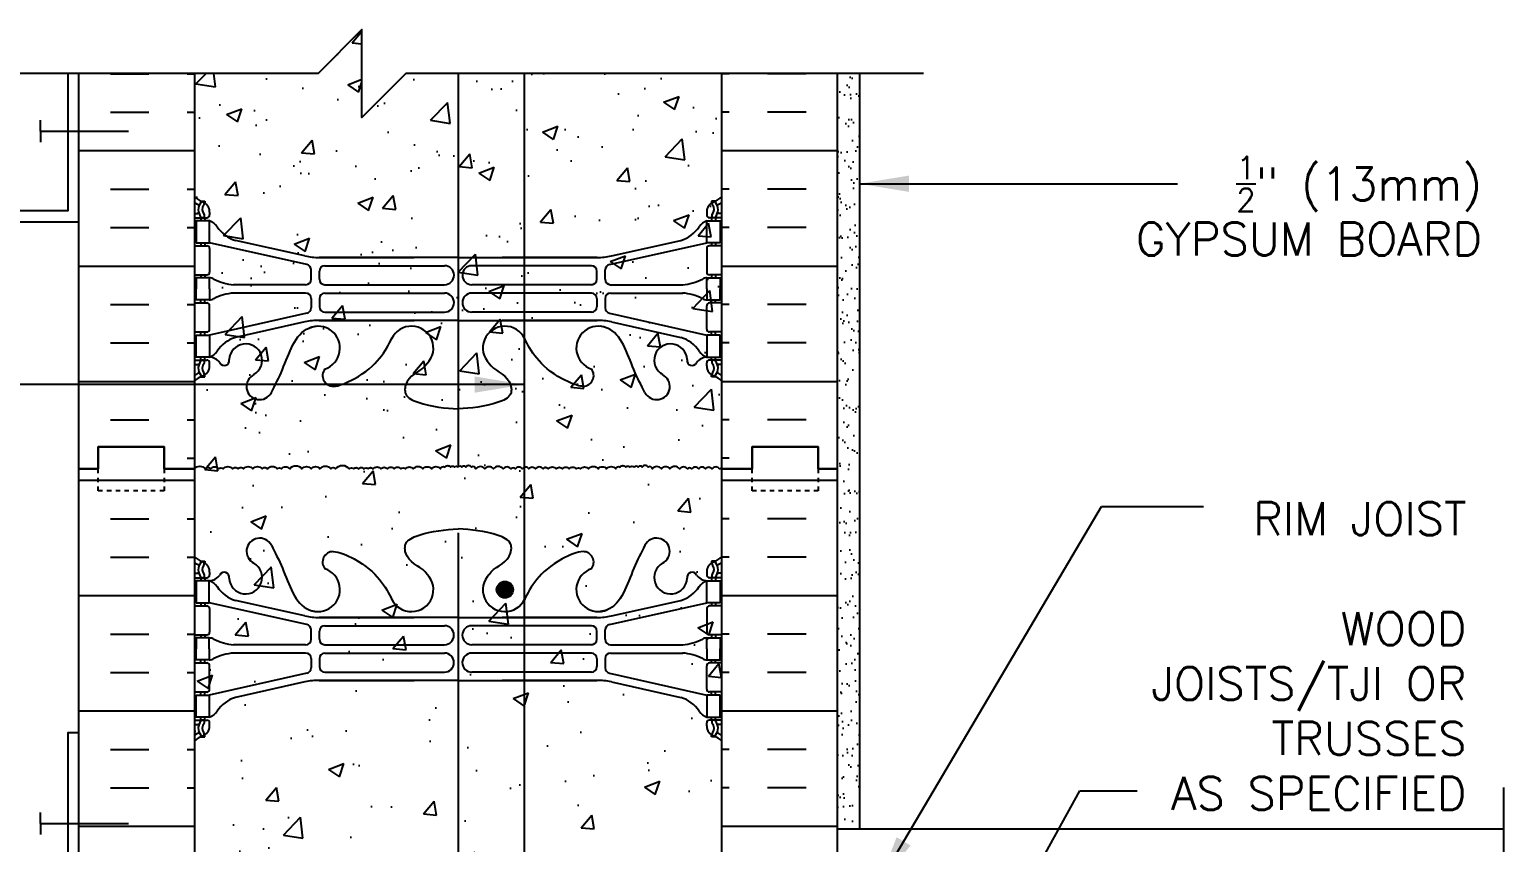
# Model space of a CAD drawing. Header units: inches. Extents: x 96.6 to 149.2, y -9.6 to 57.7.
# Drawn here: x 114.7 to 148.23, y 39.22 to 57.72 of the extents above; entities that cross this region are included whole.
import ezdxf

# ---------------------------------------------------------------- set-up
doc = ezdxf.new("R2010")
doc.units = ezdxf.units.IN
doc.header["$LTSCALE"] = 0.5
doc.header["$MEASUREMENT"] = 0
doc.linetypes.add('DASHED2', pattern=[0.375, 0.25, -0.125])
for name, color, linetype in [('HATCH', 12, 'Continuous'), ('line25', 2, 'Continuous'), ('LINE3', 3, 'Continuous'), ('LINE50', 5, 'Continuous'), ('LINE9', 9, 'Continuous'), ('TEXT', 4, 'Continuous'), ('Web_Edge', 9, 'Continuous')]:
    doc.layers.add(name, color=color, linetype=linetype)
doc.styles.add('DIM', font='romans.shx', dxfattribs={"width": 0.7})
doc.styles.add('ROMANS', font='romans.shx', dxfattribs={"height": 1.125})
doc.dimstyles.new('ext_12', dxfattribs={"dimscale": 12, "dimtxt": 0.09375, "dimasz": 0.09375, "dimexe": 0.09375, "dimexo": 0.0625, "dimgap": 0.0625, "dimtad": 1, "dimdec": 1, "dimzin": 3, "dimdsep": 46, "dimlunit": 4, "dimtxsty": 'DIM', "dimcen": 0.09, "dimdle": 0.09375, "dimclrt": 4, "dimadec": 0, "dimazin": 0, "dimtfac": 1, "dimtdec": 1, "dimtmove": 2, "dimatfit": 3, "dimfxl": 1, "dimfrac": 2, "dimtolj": 1, "dimtzin": 0, "dimarcsym": 0})

# ---------------------------------------------------------------- blocks, each defined once
blk = doc.blocks.new('12-inch Hinge Pin Web')
at = {"layer": 'Web_Edge'}
for p, q in [((349.969, 208.905), (350.059, 208.905)), ((350.059, 208.905), (350.059, 208.863)), ((361.677, 208.905), (361.587, 208.905)), ((361.587, 208.905), (361.587, 208.863)), ((349.823, 208.626), (349.901, 208.626)), ((350.169, 208.656), (350.169, 208.588)), ((361.477, 208.656), (361.477, 208.588)), ((361.823, 208.626), (361.746, 208.626)), ((349.823, 208.526), (350.107, 208.526)), ((349.969, 208.526), (349.969, 208.456)), ((350.059, 208.526), (350.059, 208.456)), ((361.823, 208.526), (361.54, 208.526)), ((361.587, 208.526), (361.587, 208.456)), ((361.677, 208.526), (361.677, 208.456)), ((349.823, 207.886), (350.107, 207.886)), ((349.969, 207.956), (349.969, 207.886)), ((350.059, 207.956), (350.059, 207.886)), ((352.382, 207.459), (350.164, 207.956)), ((352.339, 207.658), (350.758, 208.011)), ((359.265, 207.459), (361.482, 207.956)), ((359.308, 207.658), (360.889, 208.011)), ((361.823, 207.886), (361.54, 207.886)), ((361.587, 207.956), (361.587, 207.886)), ((361.677, 207.956), (361.677, 207.886)), ((350.169, 207.823), (350.169, 207.288)), ((352.666, 207.622), (354.823, 207.622)), ((355.823, 207.622), (352.666, 207.622)), ((355.823, 207.622), (358.981, 207.622)), ((358.981, 207.622), (356.823, 207.622)), ((361.477, 207.823), (361.477, 207.288)), ((349.823, 207.226), (350.107, 207.226)), ((349.969, 207.226), (349.969, 207.156)), ((350.059, 207.226), (350.059, 207.156)), ((352.48, 207.125), (352.48, 207.337)), ((352.667, 207.126), (352.667, 207.31)), ((352.792, 207.435), (355.511, 207.435)), ((358.855, 207.435), (356.135, 207.435)), ((358.98, 207.126), (358.98, 207.31)), ((359.167, 207.125), (359.167, 207.337)), ((361.823, 207.226), (361.54, 207.226)), ((361.587, 207.226), (361.587, 207.156)), ((361.677, 207.226), (361.677, 207.156)), ((352.355, 207), (350.717, 207)), ((352.792, 207.001), (355.511, 207.001)), ((358.855, 207.001), (356.135, 207.001)), ((359.292, 207), (360.93, 207)), ((349.823, 206.586), (350.107, 206.586)), ((349.969, 206.586), (349.969, 206.656)), ((350.059, 206.586), (350.059, 206.656)), ((350.169, 205.988), (350.169, 206.523)), ((352.355, 206.812), (350.717, 206.812)), ((352.48, 206.687), (352.48, 206.475)), ((352.667, 206.686), (352.667, 206.502)), ((352.792, 206.811), (355.511, 206.811)), ((358.855, 206.811), (356.135, 206.811)), ((358.98, 206.686), (358.98, 206.502)), ((359.167, 206.687), (359.167, 206.475)), ((359.292, 206.812), (360.93, 206.812)), ((361.477, 205.988), (361.477, 206.523)), ((361.823, 206.586), (361.54, 206.586)), ((361.587, 206.586), (361.587, 206.656)), ((361.677, 206.586), (361.677, 206.656)), ((352.382, 206.353), (350.164, 205.856)), ((352.666, 206.19), (354.823, 206.19)), ((355.823, 206.19), (352.666, 206.19)), ((352.792, 206.377), (355.511, 206.377)), ((355.823, 206.19), (358.981, 206.19)), ((358.855, 206.377), (356.135, 206.377)), ((358.981, 206.19), (356.823, 206.19)), ((359.265, 206.353), (361.482, 205.856)), ((349.823, 205.926), (350.107, 205.926)), ((349.969, 205.856), (349.969, 205.926)), ((350.059, 205.856), (350.059, 205.926)), ((352.339, 206.154), (350.758, 205.801)), ((359.308, 206.154), (360.889, 205.801)), ((361.823, 205.926), (361.54, 205.926)), ((361.587, 205.856), (361.587, 205.926)), ((361.677, 205.856), (361.677, 205.926)), ((349.823, 205.286), (350.107, 205.286)), ((349.823, 205.186), (349.901, 205.186)), ((349.969, 205.286), (349.969, 205.356)), ((350.059, 205.286), (350.059, 205.356)), ((350.169, 205.156), (350.169, 205.223)), ((361.477, 205.156), (361.477, 205.223)), ((361.823, 205.286), (361.54, 205.286)), ((361.587, 205.286), (361.587, 205.356)), ((361.677, 205.286), (361.677, 205.356)), ((361.823, 205.186), (361.746, 205.186)), ((349.969, 204.907), (350.059, 204.907)), ((350.059, 204.907), (350.059, 204.949)), ((361.587, 204.907), (361.587, 204.949)), ((361.677, 204.907), (361.587, 204.907)), ((349.823, 198.818), (349.901, 198.818)), ((349.969, 199.097), (350.059, 199.097)), ((350.059, 199.097), (350.059, 199.055)), ((350.169, 198.848), (350.169, 198.781)), ((361.477, 198.848), (361.477, 198.781)), ((361.677, 199.097), (361.587, 199.097)), ((361.587, 199.097), (361.587, 199.055)), ((361.823, 198.818), (361.746, 198.818)), ((349.823, 198.718), (350.107, 198.718)), ((349.969, 198.718), (349.969, 198.648)), ((350.059, 198.718), (350.059, 198.648)), ((361.823, 198.718), (361.54, 198.718)), ((361.587, 198.718), (361.587, 198.648)), ((361.677, 198.718), (361.677, 198.648)), ((349.969, 198.148), (349.969, 198.078)), ((350.059, 198.148), (350.059, 198.078)), ((352.382, 197.652), (350.164, 198.148)), ((352.339, 197.85), (350.758, 198.203)), ((359.265, 197.652), (361.482, 198.148)), ((359.308, 197.85), (360.889, 198.203)), ((361.587, 198.148), (361.587, 198.078)), ((361.677, 198.148), (361.677, 198.078)), ((349.823, 198.078), (350.107, 198.078)), ((350.169, 198.016), (350.169, 197.481)), ((352.666, 197.814), (354.823, 197.814)), ((355.823, 197.814), (352.666, 197.814)), ((355.823, 197.814), (358.981, 197.814)), ((358.981, 197.814), (356.823, 197.814)), ((361.477, 198.016), (361.477, 197.481)), ((361.823, 198.078), (361.54, 198.078)), ((352.48, 197.317), (352.48, 197.53)), ((352.667, 197.318), (352.667, 197.502)), ((352.792, 197.627), (355.511, 197.627)), ((358.855, 197.627), (356.135, 197.627)), ((358.98, 197.318), (358.98, 197.502)), ((359.167, 197.317), (359.167, 197.53)), ((349.823, 197.418), (350.107, 197.418)), ((349.969, 197.418), (349.969, 197.348)), ((350.059, 197.418), (350.059, 197.348)), ((352.355, 197.192), (350.717, 197.192)), ((352.792, 197.193), (355.511, 197.193)), ((358.855, 197.193), (356.135, 197.193)), ((359.292, 197.192), (360.93, 197.192)), ((361.823, 197.418), (361.54, 197.418)), ((361.587, 197.418), (361.587, 197.348)), ((361.677, 197.418), (361.677, 197.348)), ((349.969, 196.778), (349.969, 196.848)), ((350.059, 196.778), (350.059, 196.848)), ((352.355, 197.004), (350.717, 197.004)), ((352.48, 196.879), (352.48, 196.667)), ((352.667, 196.878), (352.667, 196.694)), ((352.792, 197.003), (355.511, 197.003)), ((358.855, 197.003), (356.135, 197.003)), ((358.98, 196.878), (358.98, 196.694)), ((359.167, 196.879), (359.167, 196.667)), ((359.292, 197.004), (360.93, 197.004)), ((361.587, 196.778), (361.587, 196.848)), ((361.677, 196.778), (361.677, 196.848)), ((349.823, 196.778), (350.107, 196.778)), ((352.382, 196.545), (350.164, 196.048)), ((350.169, 196.181), (350.169, 196.716)), ((352.792, 196.569), (355.511, 196.569)), ((358.855, 196.569), (356.135, 196.569)), ((359.265, 196.545), (361.482, 196.048)), ((361.477, 196.181), (361.477, 196.716)), ((361.823, 196.778), (361.54, 196.778)), ((352.339, 196.347), (350.758, 195.994)), ((352.666, 196.383), (354.823, 196.383)), ((355.823, 196.383), (352.666, 196.383)), ((355.823, 196.383), (358.981, 196.383)), ((358.981, 196.383), (356.823, 196.383)), ((359.308, 196.347), (360.889, 195.994)), ((349.823, 196.118), (350.107, 196.118)), ((349.969, 196.048), (349.969, 196.118)), ((350.059, 196.048), (350.059, 196.118)), ((361.823, 196.118), (361.54, 196.118)), ((361.587, 196.048), (361.587, 196.118)), ((361.677, 196.048), (361.677, 196.118)), ((349.823, 195.478), (350.107, 195.478)), ((349.969, 195.478), (349.969, 195.548)), ((350.059, 195.478), (350.059, 195.548)), ((361.823, 195.478), (361.54, 195.478)), ((361.587, 195.478), (361.587, 195.548)), ((361.677, 195.478), (361.677, 195.548)), ((349.823, 195.378), (349.901, 195.378)), ((350.059, 195.099), (350.059, 195.141)), ((350.169, 195.348), (350.169, 195.416)), ((361.477, 195.348), (361.477, 195.416)), ((361.587, 195.099), (361.587, 195.141)), ((361.823, 195.378), (361.746, 195.378)), ((349.969, 195.099), (350.059, 195.099)), ((361.677, 195.099), (361.587, 195.099))]:
    blk.add_line(p, q, dxfattribs=at)
for points in [[(349.864, 207.956), (350.164, 207.956), (350.164, 208.456), (349.864, 208.456)], [(361.782, 207.956), (361.482, 207.956), (361.482, 208.456), (361.782, 208.456)], [(349.864, 205.856), (350.164, 205.856), (350.164, 205.356), (349.864, 205.356)], [(361.782, 205.856), (361.482, 205.856), (361.482, 205.356), (361.782, 205.356)], [(349.864, 198.148), (350.164, 198.148), (350.164, 198.648), (349.864, 198.648)], [(361.782, 198.148), (361.482, 198.148), (361.482, 198.648), (361.782, 198.648)], [(349.864, 196.048), (350.164, 196.048), (350.164, 195.548), (349.864, 195.548)], [(361.782, 196.048), (361.482, 196.048), (361.482, 195.548), (361.782, 195.548)]]:
    blk.add_lwpolyline(points, close=True, dxfattribs=at)
for points in [[(350.164, 206.906), (350.164, 207.156), (349.864, 207.156), (349.864, 206.906)], [(350.164, 206.906), (350.164, 206.656), (349.864, 206.656), (349.864, 206.906)], [(361.482, 206.906), (361.482, 207.156), (361.782, 207.156), (361.782, 206.906)], [(361.482, 206.906), (361.482, 206.656), (361.782, 206.656), (361.782, 206.906)], [(350.164, 197.098), (350.164, 197.348), (349.864, 197.348), (349.864, 197.098)], [(361.482, 197.098), (361.482, 197.348), (361.782, 197.348), (361.782, 197.098)], [(350.164, 197.098), (350.164, 196.848), (349.864, 196.848), (349.864, 197.098)], [(361.482, 197.098), (361.482, 196.848), (361.782, 196.848), (361.782, 197.098)]]:
    blk.add_lwpolyline(points, dxfattribs=at)
for centre, radius, start, end in [((351.309, 209.126), 0.3, 27.597, 243.9425), ((360.337, 209.126), 0.3, 296.0575, 152.403), ((350.169, 209.363), 0.5, 226.2109, 250.5288), ((350.169, 209.363), 0.6, 234.7832, 245.0748), ((350.163, 208.71), 0.25, 140.1145, 222.4609), ((350.005, 208.841), 0.045, 321.448, 139.1879), ((349.919, 208.656), 0.25, 0, 70.5288), ((352.982, 208.879), 0.242, 90, 218.2327), ((358.665, 208.879), 0.242, 321.7673, 90), ((361.727, 208.656), 0.25, 109.4712, 180), ((361.641, 208.841), 0.045, 40.8121, 218.552), ((361.477, 209.363), 0.5, 289.4712, 313.7891), ((361.484, 208.71), 0.25, 317.5391, 39.8855), ((361.477, 209.363), 0.6, 294.9252, 305.2168), ((349.902, 208.646), 0.0196, 269.4032, 15.4901), ((349.907, 208.8), 0.021, 343.464, 63.9957), ((350.012, 208.572), 0.045, 222.4609, 42.4609), ((350.163, 208.71), 0.16, 140.0001, 222.4609), ((350.107, 208.588), 0.0625, 270, 0), ((350.127, 208.805), 0.352, 276.1291, 321.5331), ((350.504, 208.537), 0.113, 347.8156, 154.0569), ((350.989, 208.532), 0.375, 182.9237, 59.8675), ((352.636, 208.254), 0.5, 246.2139, 71.7937), ((354.761, 208.254), 0.5, 204.819, 44.1875), ((356.886, 208.254), 0.5, 135.8125, 335.181), ((359.011, 208.254), 0.5, 108.2063, 293.7861), ((360.657, 208.532), 0.375, 120.1325, 357.0763), ((361.143, 208.537), 0.113, 25.9431, 192.1844), ((361.52, 208.805), 0.352, 218.4669, 263.8709), ((361.54, 208.588), 0.0625, 180, 270), ((361.635, 208.572), 0.045, 137.5391, 317.5391), ((361.484, 208.71), 0.16, 317.5391, 39.9999), ((361.74, 208.8), 0.021, 116.0043, 196.536), ((361.745, 208.646), 0.0196, 164.5099, 270.5968), ((350.042, 208.113), 0.364, 34.9775, 70.3387), ((350.965, 208.725), 0.743, 212.7919, 253.8107), ((360.682, 208.725), 0.743, 286.1893, 327.2081), ((361.605, 208.113), 0.364, 109.6613, 145.0225), ((350.107, 207.823), 0.0625, 0, 90), ((361.54, 207.823), 0.0625, 90, 180), ((352.666, 209.122), 1.5, 257.4135, 270), ((358.981, 209.122), 1.5, 270, 282.5865), ((350.107, 207.288), 0.0625, 270, 0), ((352.355, 207.337), 0.125, 0, 77.3767), ((352.792, 207.31), 0.125, 90, 180), ((355.511, 207.218), 0.217, 270, 90), ((356.135, 207.218), 0.217, 90, 270), ((358.855, 207.31), 0.125, 0, 90), ((359.292, 207.337), 0.125, 102.6233, 180), ((361.54, 207.288), 0.0625, 180, 270), ((350.16, 206.937), 0.219, 60.4937, 88.92), ((350.806, 208.167), 1.17, 242.6365, 265.6505), ((352.355, 207.125), 0.125, 270, 0), ((352.792, 207.126), 0.125, 180, 270), ((358.855, 207.126), 0.125, 270, 360), ((359.292, 207.125), 0.125, 180, 270), ((360.841, 208.167), 1.17, 274.3495, 297.3635), ((361.487, 206.937), 0.219, 91.08, 119.5063), ((350.107, 206.523), 0.0625, 0, 90), ((350.16, 206.875), 0.219, 271.08, 299.5063), ((350.806, 205.645), 1.17, 94.3495, 117.3635), ((352.355, 206.687), 0.125, 0, 90), ((352.792, 206.686), 0.125, 90, 180), ((355.511, 206.594), 0.217, 270, 90), ((356.135, 206.594), 0.217, 90, 270), ((358.855, 206.686), 0.125, 0, 90), ((359.292, 206.687), 0.125, 90, 180), ((360.841, 205.645), 1.17, 62.6365, 85.6505), ((361.487, 206.875), 0.219, 240.4937, 268.92), ((361.54, 206.523), 0.0625, 90, 180), ((352.666, 204.69), 1.5, 90, 102.5865), ((352.355, 206.475), 0.125, 282.6233, 0), ((352.792, 206.502), 0.125, 180, 270), ((358.855, 206.502), 0.125, 270, 0), ((358.981, 204.69), 1.5, 77.4135, 90), ((359.292, 206.475), 0.125, 180, 257.3767), ((350.107, 205.988), 0.0625, 270, 0), ((361.54, 205.988), 0.0625, 180, 270), ((350.965, 205.087), 0.743, 106.1893, 147.2081), ((360.682, 205.087), 0.743, 32.7919, 73.8107), ((349.902, 205.166), 0.0196, 344.5099, 90.5968), ((350.163, 205.101), 0.25, 137.5391, 219.8855), ((350.012, 205.24), 0.045, 317.5391, 137.5391), ((350.163, 205.101), 0.16, 137.5391, 219.9999), ((350.107, 205.223), 0.0625, 360, 90), ((350.042, 205.699), 0.364, 289.6613, 325.0225), ((361.605, 205.699), 0.364, 214.9775, 250.3387), ((361.54, 205.223), 0.0625, 90, 180), ((361.635, 205.24), 0.045, 42.4609, 222.4609), ((361.484, 205.101), 0.16, 320.0001, 42.4609), ((361.484, 205.101), 0.25, 320.1145, 42.4609), ((361.745, 205.166), 0.0196, 89.4032, 195.4901), ((350.169, 204.449), 0.6, 114.9252, 125.2168), ((350.169, 204.449), 0.5, 109.4712, 133.7891), ((349.907, 205.012), 0.021, 296.0043, 16.536), ((350.005, 204.97), 0.045, 220.8121, 38.552), ((349.919, 205.156), 0.25, 289.4712, 360), ((361.727, 205.156), 0.25, 180, 250.5288), ((361.641, 204.97), 0.045, 141.448, 319.1879), ((361.477, 204.449), 0.5, 46.2109, 70.5288), ((361.74, 205.012), 0.021, 163.464, 243.9957), ((361.477, 204.449), 0.6, 54.7832, 65.0748), ((350.169, 199.555), 0.5, 226.2109, 250.5288), ((361.477, 199.555), 0.5, 289.4712, 313.7891), ((350.169, 199.555), 0.6, 234.7832, 245.0748), ((349.902, 198.838), 0.0196, 269.4032, 15.4901), ((350.163, 198.903), 0.25, 140.1145, 222.4609), ((349.907, 198.992), 0.021, 343.464, 63.9957), ((350.005, 199.034), 0.045, 321.448, 139.1879), ((349.919, 198.848), 0.25, 0, 70.5288), ((350.163, 198.903), 0.16, 140.0001, 222.4609), ((361.727, 198.848), 0.25, 109.4712, 180), ((361.641, 199.034), 0.045, 40.8121, 218.552), ((361.484, 198.903), 0.16, 317.5391, 39.9999), ((361.484, 198.903), 0.25, 317.5391, 39.8855), ((361.74, 198.992), 0.021, 116.0043, 196.536), ((361.745, 198.838), 0.0196, 164.5099, 270.5968), ((361.477, 199.555), 0.6, 294.9252, 305.2168), ((350.012, 198.764), 0.045, 222.4609, 42.4609), ((350.107, 198.781), 0.0625, 270, 0), ((350.042, 198.306), 0.364, 34.9775, 70.3387), ((350.965, 198.917), 0.743, 212.7919, 253.8107), ((360.682, 198.917), 0.743, 286.1893, 327.2081), ((361.605, 198.306), 0.364, 109.6613, 145.0225), ((361.54, 198.781), 0.0625, 180, 270), ((361.635, 198.764), 0.045, 137.5391, 317.5391), ((350.107, 198.016), 0.0625, 0, 90), ((352.666, 199.314), 1.5, 257.4135, 270), ((358.981, 199.314), 1.5, 270, 282.5865), ((361.54, 198.016), 0.0625, 90, 180), ((350.107, 197.481), 0.0625, 270, 0), ((352.355, 197.53), 0.125, 0, 77.3767), ((352.792, 197.502), 0.125, 90, 180), ((355.511, 197.41), 0.217, 270, 90), ((356.135, 197.41), 0.217, 90, 270), ((358.855, 197.502), 0.125, 0, 90), ((359.292, 197.53), 0.125, 102.6233, 180), ((361.54, 197.481), 0.0625, 180, 270), ((350.16, 197.13), 0.219, 60.4937, 88.92), ((350.806, 198.359), 1.17, 242.6365, 265.6505), ((352.355, 197.317), 0.125, 270, 0), ((352.792, 197.318), 0.125, 180, 270), ((358.855, 197.318), 0.125, 270, 360), ((359.292, 197.317), 0.125, 180, 270), ((360.841, 198.359), 1.17, 274.3495, 297.3635), ((361.487, 197.13), 0.219, 91.08, 119.5063), ((350.16, 197.067), 0.219, 271.08, 299.5063), ((350.806, 195.837), 1.17, 94.3495, 117.3635), ((352.355, 196.879), 0.125, 0, 90), ((352.792, 196.878), 0.125, 90, 180), ((355.511, 196.786), 0.217, 270, 90), ((356.135, 196.786), 0.217, 90, 270), ((358.855, 196.878), 0.125, 0, 90), ((359.292, 196.879), 0.125, 90, 180), ((360.841, 195.837), 1.17, 62.6365, 85.6505), ((361.487, 197.067), 0.219, 240.4937, 268.92), ((350.107, 196.716), 0.0625, 0, 90), ((352.355, 196.667), 0.125, 282.6233, 0), ((352.792, 196.694), 0.125, 180, 270), ((358.855, 196.694), 0.125, 270, 0), ((359.292, 196.667), 0.125, 180, 257.3767), ((361.54, 196.716), 0.0625, 90, 180), ((350.107, 196.181), 0.0625, 270, 0), ((352.666, 194.883), 1.5, 90, 102.5865), ((352.636, 195.75), 0.5, 288.2063, 113.7861), ((354.761, 195.75), 0.5, 315.8125, 155.181), ((356.886, 195.75), 0.5, 24.819, 224.1875), ((359.011, 195.75), 0.5, 66.2139, 251.7937), ((358.981, 194.883), 1.5, 77.4135, 90), ((361.54, 196.181), 0.0625, 180, 270), ((350.965, 195.28), 0.743, 106.1893, 147.2081), ((350.989, 195.472), 0.375, 300.1325, 177.0763), ((360.657, 195.472), 0.375, 2.9237, 239.8675), ((360.682, 195.28), 0.743, 32.7919, 73.8107), ((350.163, 195.294), 0.25, 137.5391, 219.8855), ((350.012, 195.432), 0.045, 317.5391, 137.5391), ((350.107, 195.416), 0.0625, 360, 90), ((350.042, 195.891), 0.364, 289.6613, 325.0225), ((350.127, 195.199), 0.352, 38.4669, 83.8709), ((350.504, 195.467), 0.113, 205.9431, 12.1844), ((361.143, 195.467), 0.113, 167.8156, 334.0569), ((361.52, 195.199), 0.352, 96.1291, 141.5331), ((361.605, 195.891), 0.364, 214.9775, 250.3387), ((361.54, 195.416), 0.0625, 90, 180), ((361.635, 195.432), 0.045, 42.4609, 222.4609), ((361.484, 195.294), 0.25, 320.1145, 42.4609), ((350.169, 194.641), 0.6, 114.9252, 125.2168), ((349.902, 195.359), 0.0196, 344.5099, 90.5968), ((349.907, 195.204), 0.021, 296.0043, 16.536), ((350.005, 195.163), 0.045, 220.8121, 38.552), ((350.163, 195.294), 0.16, 137.5391, 219.9999), ((349.919, 195.348), 0.25, 289.4712, 360), ((351.309, 194.878), 0.3, 116.0575, 332.403), ((352.982, 195.125), 0.242, 141.7673, 270), ((358.665, 195.125), 0.242, 270, 38.2327), ((360.337, 194.878), 0.3, 207.597, 63.9425), ((361.727, 195.348), 0.25, 180, 250.5288), ((361.641, 195.163), 0.045, 141.448, 319.1879), ((361.484, 195.294), 0.16, 320.0001, 42.4609), ((361.74, 195.204), 0.021, 163.464, 243.9957), ((361.745, 195.359), 0.0196, 89.4032, 195.4901), ((361.477, 194.641), 0.6, 54.7832, 65.0748), ((350.169, 194.641), 0.5, 109.4712, 133.7891), ((361.477, 194.641), 0.5, 46.2109, 70.5288)]:
    blk.add_arc(centre, radius, start, end, dxfattribs=at)
for points, knots in [([(355.119, 208.603), (355.012, 208.766), (354.652, 208.856), (354.575, 209.352), (355.123, 209.588), (355.527, 209.616), (355.823, 209.637)], [0.229407, 0.229407, 0.229407, 0.229407, 0.844432, 1.128849, 1.464331, 2.389004, 2.389004, 2.389004, 2.389004]), ([(356.527, 208.603), (356.635, 208.766), (356.995, 208.856), (357.072, 209.352), (356.524, 209.588), (356.12, 209.616), (355.823, 209.637)], [0.229407, 0.229407, 0.229407, 0.229407, 0.844432, 1.128849, 1.464331, 2.389004, 2.389004, 2.389004, 2.389004]), ([(351.575, 209.265), (351.661, 209.098), (351.914, 208.608), (352.128, 207.859), (352.538, 207.764), (352.595, 207.756)], [0, 0, 0, 0, 0.579211, 1.703896, 1.875321, 1.875321, 1.875321, 1.875321]), ([(360.072, 209.265), (359.986, 209.098), (359.733, 208.608), (359.519, 207.859), (359.109, 207.764), (359.052, 207.756)], [0, 0, 0, 0, 0.579211, 1.703896, 1.875321, 1.875321, 1.875321, 1.875321]), ([(352.982, 209.121), (353.103, 209.123), (353.937, 208.766), (354.176, 208.309), (354.317, 208.026)], [0.038125, 0.038125, 0.038125, 0.038125, 0.320663, 1.258119, 1.258119, 1.258119, 1.258119]), ([(358.665, 209.121), (358.544, 209.123), (357.71, 208.766), (357.471, 208.309), (357.33, 208.026)], [0.038125, 0.038125, 0.038125, 0.038125, 0.320663, 1.258119, 1.258119, 1.258119, 1.258119]), ([(351.575, 194.739), (351.661, 194.906), (351.914, 195.396), (352.128, 196.145), (352.538, 196.24), (352.595, 196.248)], [0, 0, 0, 0, 0.579211, 1.703896, 1.875321, 1.875321, 1.875321, 1.875321]), ([(360.072, 194.739), (359.986, 194.906), (359.733, 195.396), (359.519, 196.145), (359.109, 196.24), (359.052, 196.248)], [0, 0, 0, 0, 0.579211, 1.703896, 1.875321, 1.875321, 1.875321, 1.875321]), ([(352.982, 194.883), (353.103, 194.881), (353.937, 195.239), (354.176, 195.695), (354.317, 195.979)], [0.038125, 0.038125, 0.038125, 0.038125, 0.320663, 1.258119, 1.258119, 1.258119, 1.258119]), ([(358.665, 194.883), (358.544, 194.881), (357.71, 195.239), (357.471, 195.695), (357.33, 195.979)], [0.038125, 0.038125, 0.038125, 0.038125, 0.320663, 1.258119, 1.258119, 1.258119, 1.258119]), ([(355.119, 195.401), (355.012, 195.238), (354.652, 195.148), (354.575, 194.652), (355.123, 194.416), (355.527, 194.388), (355.823, 194.367)], [0.229407, 0.229407, 0.229407, 0.229407, 0.844432, 1.128849, 1.464331, 2.389004, 2.389004, 2.389004, 2.389004]), ([(356.527, 195.401), (356.635, 195.238), (356.995, 195.148), (357.072, 194.652), (356.524, 194.416), (356.12, 194.388), (355.823, 194.367)], [0.229407, 0.229407, 0.229407, 0.229407, 0.844432, 1.128849, 1.464331, 2.389004, 2.389004, 2.389004, 2.389004])]:
    blk.add_open_spline(points, degree=3, knots=knots, dxfattribs=at)
for points in [[(352.667, 207.131), (352.667, 207.305)], [(358.98, 207.131), (358.98, 207.305)], [(352.667, 206.681), (352.667, 206.507)], [(358.98, 206.681), (358.98, 206.507)], [(352.667, 197.323), (352.667, 197.497)], [(358.98, 197.323), (358.98, 197.497)], [(352.667, 196.873), (352.667, 196.699)], [(358.98, 196.873), (358.98, 196.699)]]:
    blk.add_open_spline(points, degree=1, dxfattribs=at)

msp = doc.modelspace()

# ---------------------------------------------------------------- hatches: boundary and pattern name
at = {"layer": 'HATCH'}
h = msp.add_hatch(dxfattribs=at)
h.set_pattern_fill('AR-CONC', color=256, scale=0.5, style=0)
h.set_pattern_definition([(50, (118.4526, 57.722), (3.5863, -0.31376), [0.375, -4.125]), (355, (118.4526, 57.722), (-0.6938, 3.761), [0.3, -3.3]), (100.451, (118.7515, 57.6958), (2.89255, 3.4472), [0.3187, -3.5057]), (46.184, (118.4526, 58.722), (5.3362, -0.8276), [0.5625, -6.1875]), (96.636, (118.8973, 58.653), (4.6733, 4.8706), [0.478, -5.2586]), (351.184, (118.4526, 58.722), (4.6733, 4.8706), [0.45, -4.95]), (21, (118.9526, 58.472), (2.98454, -2.0131), [0.375, -4.125]), (326, (118.9526, 58.472), (1.2166, 3.62575), [0.3, -3.3]), (71.451, (119.2013, 58.3042), (4.2011, 1.61265), [0.3187, -3.5057]), (37.5, (118.4526, 57.722), (0.0608, 1.66447), [0, -3.26, 0, -3.35, 0, -3.3125]), (7.5, (118.4526, 57.722), (1.31535, 1.97206), [0, -1.91, 0, -3.185, 0, -1.2625]), (327.5, (117.3376, 57.722), (2.66911, -0.11277), [0, -1.25, 0, -3.9, 0, -5.175]), (317.5, (116.8376, 57.722), (2.91593, 0.50052), [0, -1.625, 0, -2.59, 0, -3.675])])
h.paths.add_polyline_path([(122.265, 57.718), (121.265, 56.718), (118.453, 56.718), (118.453, 47.718, -0.484838), (118.702, 47.718, -0.520567), (118.822, 47.718, -0.520567), (119.006, 47.718, -0.520567), (119.111, 47.718, -0.520567), (119.321, 47.718, -0.520567), (119.447, 47.718, -0.520567), (119.572, 47.718, -0.520567), (119.782, 47.718, -0.520567), (119.992, 47.718, -0.520567), (120.113, 47.718, -0.520567), (120.338, 47.718, -0.520567), (120.433, 47.718, -0.520567), (120.622, 47.718, -0.520567), (120.9, 47.718, -0.520567), (121.11, 47.718, -0.520567), (121.309, 47.718, -0.520567), (121.556, 47.718, -0.520567), (121.666, 47.718, -0.520567), (121.972, 47.718, -0.520567), (122.077, 47.718, -0.520567), (122.192, 47.718, -0.520567), (122.313, 47.718, -0.520567), (122.402, 47.718, -0.520567), (122.518, 47.718, -0.520567), (122.696, 47.718, -0.520567), (122.843, 47.718, -0.520567), (122.995, 47.718, -0.520567), (123.152, 47.718, -0.520567), (123.252, 47.718, -0.520567), (123.431, 47.718, -0.520567), (123.651, 47.718, -0.520567), (123.845, 47.718, -0.520567), (124.05, 47.718, -0.520567), (124.149, 47.76, -0.520567), (124.28, 47.76, -0.520567), (124.37, 47.76, -0.520567), (124.453, 47.76, -0.520567), (124.536, 47.76, -0.520567), (124.625, 47.76, -0.520567), (124.756, 47.76, -0.520567), (124.856, 47.718, -0.520567), (125.06, 47.718, -0.520567), (125.254, 47.718, -0.520567), (125.475, 47.718, -0.520567), (125.653, 47.718, -0.520567), (125.753, 47.718, -0.520567), (125.91, 47.718, -0.520567), (126.062, 47.718, -0.520567), (126.209, 47.718, -0.520567), (126.388, 47.718, -0.272614), (126.453, 47.748, -0.217138), (126.503, 47.718, -0.520567), (126.681, 47.718, -0.520567), (126.828, 47.718, -0.520567), (126.98, 47.718, -0.520567), (127.138, 47.718, -0.520567), (127.237, 47.718, -0.520567), (127.416, 47.718, -0.520567), (127.636, 47.718, -0.520567), (127.83, 47.718, -0.520567), (128.035, 47.718, -0.520567), (128.135, 47.76, -0.520567), (128.266, 47.76, -0.520567), (128.355, 47.76, -0.450646), (128.453, 47.76, -0.450646), (128.55, 47.76, -0.520567), (128.639, 47.76, -0.520567), (128.771, 47.76, -0.520567), (128.87, 47.718, -0.520567), (129.075, 47.718, -0.520567), (129.269, 47.718, -0.520567), (129.489, 47.718, -0.520567), (129.668, 47.718, -0.520567), (129.767, 47.718, -0.520567), (129.925, 47.718, -0.520567), (130.077, 47.718, -0.520567), (130.224, 47.718, -0.520567), (130.402, 47.718, -0.217138), (130.453, 47.748), (130.453, 56.718), (123.265, 56.718), (122.265, 55.718), (122.265, 56.718)])
h = msp.add_hatch(dxfattribs=at)
h.set_pattern_fill('AR-CONC', color=256, scale=0.5, style=0)
h.set_pattern_definition([(50, (118.4526, 10.7183), (3.5863, -0.31376), [0.375, -4.125]), (355, (118.4526, 10.7183), (-0.69376, 3.76096), [0.3, -3.3]), (100.451, (118.7515, 10.692), (2.89255, 3.4472), [0.3187, -3.5057]), (46.184, (118.4526, 11.7183), (5.3362, -0.8276), [0.5625, -6.1875]), (96.636, (118.8973, 11.6493), (4.6733, 4.8706), [0.47805, -5.25856]), (351.184, (118.4526, 11.718), (4.6733, 4.8706), [0.45, -4.95]), (21, (118.9526, 11.4683), (2.98454, -2.0131), [0.375, -4.125]), (326, (118.9526, 11.4683), (1.21658, 3.62575), [0.3, -3.3]), (71.451, (119.2013, 11.3005), (4.20111, 1.61265), [0.3187, -3.5057]), (37.5, (118.4526, 10.7183), (0.0608, 1.66447), [0, -3.26, 0, -3.35, 0, -3.3125]), (7.5, (118.4526, 10.7183), (1.31535, 1.97206), [0, -1.91, 0, -3.185, 0, -1.2625]), (327.5, (117.3376, 10.7183), (2.669112, -0.112774), [0, -1.25, 0, -3.9, 0, -5.175]), (317.5, (116.8376, 10.7183), (2.91593, 0.50052), [0, -1.625, 0, -2.59, 0, -3.675])])
h.paths.add_polyline_path([(130.453, 56.718), (123.265, 56.718), (122.265, 55.718), (122.265, 57.718), (121.265, 56.718), (118.453, 56.718), (118.453, 11.718), (121.265, 11.718), (122.265, 12.718), (122.265, 10.718), (123.265, 11.718), (130.453, 11.718), (130.453, 29.718), (127.578, 29.718), (127.078, 30.218), (127.078, 31.343), (127.578, 31.843), (130.453, 31.843), (130.453, 35.593), (127.578, 35.593), (127.078, 36.093), (127.078, 37.218), (127.578, 37.718), (130.453, 37.718)])
h = msp.add_hatch(dxfattribs=at)
h.set_pattern_fill('INSUL', color=256, scale=7, style=0)
h.set_pattern_definition([(0, (-2807.709, -349.2912), (0, 2.625), []), (0, (-2807.709, -348.4162), (0, 2.625), [0.875, -0.875]), (0, (-2807.709, -347.5412), (0, 2.625), [0.875, -0.875])])
h.paths.add_polyline_path([(118.453, 56.718), (115.828, 56.718), (115.828, 47.718), (116.265, 47.718), (116.265, 48.218), (117.765, 48.218), (117.765, 47.718), (118.453, 47.718)])
h = msp.add_hatch(dxfattribs=at)
h.set_pattern_fill('INSUL', color=256, scale=7, style=0)
h.set_pattern_definition([(180, (3056.6142, -349.2912), (0, 2.625), []), (180, (3056.6142, -348.4162), (0, 2.625), [0.875, -0.875]), (180, (3056.6142, -347.5412), (0, 2.625), [0.875, -0.875])])
h.paths.add_polyline_path([(133.078, 56.718), (130.453, 56.718), (130.453, 47.718), (131.14, 47.718), (131.14, 48.218), (132.64, 48.218), (132.64, 47.718), (133.078, 47.718)])
h = msp.add_hatch(dxfattribs=at)
h.set_pattern_fill('AR-SAND', color=256, scale=0.25, style=0)
h.set_pattern_definition([(37.5, (75.7766, 10.4641), (-0.0157483, 0.481706), [0, -0.38, 0, -0.425, 0, -0.40625]), (7.5, (75.7766, 10.4641), (0.442444, 0.7055365), [0, -0.205, 0, -0.3425, 0, -0.13125]), (327.5, (75.4691, 10.4641), (0.7785355, 0.0014148), [0, -0.125, 0, -0.45, 0, -0.5875]), (317.5, (75.4691, 10.4641), (0.7515317, 0.219419), [0, -0.0625, 0, -0.295, 0, -0.3375])])
h.paths.add_polyline_path([(133.578, 56.718), (133.078, 56.718), (133.078, 39.531), (133.578, 39.531)])
h = msp.add_hatch(dxfattribs=at)
h.set_pattern_fill('INSUL', color=256, scale=7, style=0)
h.set_pattern_definition([(0, (-2807.709, -367.2912), (0, 2.625), []), (0, (-2807.709, -366.4162), (0, 2.625), [0.875, -0.875]), (0, (-2807.709, -365.5412), (0, 2.625), [0.875, -0.875])])
h.paths.add_polyline_path([(115.828, 29.718), (116.265, 29.718), (116.265, 30.218), (117.765, 30.218), (117.765, 29.718), (118.453, 29.718), (118.453, 47.718), (117.765, 47.718), (117.765, 48.218), (116.265, 48.218), (116.265, 47.718), (115.828, 47.718)])
h = msp.add_hatch(dxfattribs=at)
h.set_pattern_fill('INSUL', color=256, scale=7, style=0)
h.set_pattern_definition([(180, (3056.6142, -367.2912), (0, 2.625), []), (180, (3056.6142, -366.4162), (0, 2.625), [0.875, -0.875]), (180, (3056.6142, -365.5412), (0, 2.625), [0.875, -0.875])])
h.paths.add_polyline_path([(130.453, 37.718), (133.078, 37.718), (133.078, 47.718), (132.64, 47.718), (132.64, 48.218), (131.14, 48.218), (131.14, 47.718), (130.453, 47.718)])
at = {"layer": 'LINE3'}
msp.add_hatch(color=256, dxfattribs=at).paths.add_polyline_path([(125.328, 44.971, 1), (125.703, 44.971, 1)])

# ---------------------------------------------------------------- linework, layer by layer
at = {"layer": 'HATCH'}
for points in [[(118.453, 47.718, -0.484838), (118.702, 47.718, -0.520567), (118.822, 47.718, -0.520567), (119.006, 47.718, -0.520567), (119.111, 47.718, -0.520567), (119.321, 47.718, -0.520567), (119.447, 47.718, -0.520567), (119.572, 47.718, -0.520567), (119.782, 47.718, -0.520567), (119.992, 47.718, -0.520567), (120.113, 47.718, -0.520567), (120.338, 47.718, -0.520567), (120.433, 47.718, -0.520567), (120.622, 47.718, -0.520567), (120.9, 47.718, -0.520567), (121.11, 47.718, -0.520567), (121.309, 47.718, -0.520567), (121.556, 47.718, -0.520567), (121.666, 47.718, -0.520567), (121.972, 47.718, -0.520567), (122.077, 47.718, -0.520567), (122.192, 47.718, -0.520567), (122.313, 47.718, -0.520567), (122.402, 47.718, -0.520567), (122.518, 47.718, -0.520567), (122.696, 47.718, -0.520567), (122.843, 47.718, -0.520567), (122.995, 47.718, -0.520567), (123.152, 47.718, -0.520567), (123.252, 47.718, -0.520567), (123.431, 47.718, -0.520567), (123.651, 47.718, -0.520567), (123.845, 47.718, -0.520567), (124.05, 47.718, -0.520567), (124.149, 47.76, -0.520567), (124.28, 47.76, -0.520567), (124.37, 47.76, -0.520567), (124.453, 47.76)], [(126.453, 47.748, 0.272614), (126.388, 47.718, 0.520567), (126.209, 47.718, 0.520567), (126.062, 47.718, 0.520567), (125.91, 47.718, 0.520567), (125.753, 47.718, 0.520567), (125.653, 47.718, 0.520567), (125.475, 47.718, 0.520567), (125.254, 47.718, 0.520567), (125.06, 47.718, 0.520567), (124.856, 47.718, 0.520567), (124.756, 47.76, 0.520567), (124.625, 47.76, 0.520567), (124.536, 47.76, 0.520567), (124.453, 47.76)], [(126.438, 47.748, -0.272614), (126.503, 47.718, -0.520567), (126.681, 47.718, -0.520567), (126.828, 47.718, -0.520567), (126.98, 47.718, -0.520567), (127.138, 47.718, -0.520567), (127.237, 47.718, -0.520567), (127.416, 47.718, -0.520567), (127.636, 47.718, -0.520567), (127.83, 47.718, -0.520567), (128.035, 47.718, -0.520567), (128.135, 47.76, -0.520567), (128.266, 47.76, -0.520567), (128.355, 47.76, -0.450646), (128.453, 47.76)], [(130.453, 47.748, 0.217138), (130.402, 47.718, 0.520567), (130.224, 47.718, 0.520567), (130.077, 47.718, 0.520567), (129.925, 47.718, 0.520567), (129.767, 47.718, 0.520567), (129.668, 47.718, 0.520567), (129.489, 47.718, 0.520567), (129.269, 47.718, 0.520567), (129.075, 47.718, 0.520567), (128.87, 47.718, 0.520567), (128.771, 47.76, 0.520567), (128.639, 47.76, 0.520567), (128.55, 47.76, 0.450646), (128.453, 47.76)]]:
    msp.add_lwpolyline(points, format="xyb", dxfattribs=at)
at = {"layer": 'line25'}
for p, q in [((118.453, 56.718), (118.453, 47.718)), ((130.453, 47.718), (130.453, 56.718)), ((118.453, 47.718), (118.453, 29.718)), ((130.453, 24.093), (130.453, 47.718))]:
    msp.add_line(p, q, dxfattribs=at)
at = {"layer": 'LINE3'}
for p, q in [((124.453, 56.718), (124.453, 47.76)), ((125.953, 56.718), (125.953, 26.639)), ((124.453, 46.26), (124.453, 37.593))]:
    msp.add_line(p, q, dxfattribs=at)
msp.add_circle((125.515, 44.971), 0.188, dxfattribs=at)
at = {"layer": 'LINE50'}
for p, q in [((115.828, 47.718), (115.828, 56.718)), ((133.078, 47.718), (133.078, 56.718)), ((115.828, 29.718), (115.828, 47.718)), ((133.078, 29.718), (133.078, 47.718))]:
    msp.add_line(p, q, dxfattribs=at)
for points in [[(115.828, 47.718), (116.265, 47.718), (116.265, 48.218), (117.765, 48.218), (117.765, 47.718), (118.453, 47.718)], [(118.453, 47.718), (117.765, 47.718), (117.765, 48.218), (116.265, 48.218), (116.265, 47.718), (115.828, 47.718)], [(133.078, 47.718), (132.64, 47.718), (132.64, 48.218), (131.14, 48.218), (131.14, 47.718), (130.453, 47.718)], [(130.453, 47.718), (131.14, 47.718), (131.14, 48.218), (132.64, 48.218), (132.64, 47.718), (133.078, 47.718)]]:
    msp.add_lwpolyline(points, dxfattribs=at)
at = {"layer": 'LINE9'}
for p, q in [((133.578, 56.718), (133.578, 39.531)), ((114.953, 55.401), (114.953, 55.651)), ((114.953, 55.401), (116.953, 55.401)), ((114.953, 55.401), (114.953, 55.151)), ((114.953, 39.651), (114.953, 39.901)), ((114.953, 39.651), (116.953, 39.651)), ((114.953, 39.651), (114.953, 39.401)), ((133.078, 39.531), (148.229, 39.531))]:
    msp.add_line(p, q, dxfattribs=at)
for points in [[(135.035, 56.718), (123.265, 56.718), (122.265, 55.718), (122.265, 56.718), (122.265, 57.718), (121.265, 56.718), (109.533, 56.718)], [(115.578, 56.718), (115.578, 53.589), (112.828, 53.589), (112.828, 53.339), (115.828, 53.339), (115.828, 56.718)], [(148.229, 40.468), (148.229, 38.101)]]:
    msp.add_lwpolyline(points, dxfattribs=at)
at = {"layer": 'LINE9', "linetype": 'DASHED2', "ltscale": 0.15}
for points in [[(117.765, 47.718), (117.765, 47.718), (117.765, 47.218), (116.265, 47.218), (116.265, 47.718), (116.265, 47.718)], [(132.64, 47.718), (132.64, 47.718), (132.64, 47.218), (131.14, 47.218), (131.14, 47.718), (131.14, 47.718)]]:
    msp.add_lwpolyline(points, dxfattribs=at)
at = {"layer": 'LINE9'}
msp.add_lwpolyline([(115.828, 41.714), (115.578, 41.714), (115.578, 37.839), (112.828, 37.839), (112.828, 37.589), (115.828, 37.589)], close=True, dxfattribs=at)
at = {"layer": 'Web_Edge'}
for p, q in [((118.599, 53.813), (118.689, 53.813)), ((118.689, 53.813), (118.689, 53.772)), ((130.307, 53.813), (130.217, 53.813)), ((130.217, 53.813), (130.217, 53.772)), ((118.453, 53.534), (118.53, 53.534)), ((118.453, 53.434), (118.736, 53.434)), ((118.599, 53.434), (118.599, 53.364)), ((118.689, 53.434), (118.689, 53.364)), ((118.799, 53.564), (118.799, 53.497)), ((130.107, 53.564), (130.107, 53.497)), ((130.453, 53.434), (130.169, 53.434)), ((130.217, 53.434), (130.217, 53.364)), ((130.307, 53.434), (130.307, 53.364)), ((130.453, 53.534), (130.375, 53.534)), ((118.453, 52.794), (118.736, 52.794)), ((118.599, 52.864), (118.599, 52.794)), ((118.689, 52.864), (118.689, 52.794)), ((121.011, 52.368), (118.794, 52.864)), ((118.799, 52.732), (118.799, 52.197)), ((120.968, 52.566), (119.387, 52.919)), ((127.894, 52.368), (130.112, 52.864)), ((127.937, 52.566), (129.518, 52.919)), ((130.107, 52.732), (130.107, 52.197)), ((130.453, 52.794), (130.169, 52.794)), ((130.217, 52.864), (130.217, 52.794)), ((130.307, 52.864), (130.307, 52.794)), ((121.295, 52.53), (123.453, 52.53)), ((124.453, 52.53), (121.295, 52.53)), ((121.421, 52.343), (124.141, 52.343)), ((124.453, 52.53), (127.611, 52.53)), ((127.484, 52.343), (124.765, 52.343)), ((127.611, 52.53), (125.453, 52.53)), ((118.453, 52.134), (118.736, 52.134)), ((118.599, 52.134), (118.599, 52.064)), ((118.689, 52.134), (118.689, 52.064)), ((121.109, 52.034), (121.109, 52.246)), ((121.296, 52.034), (121.296, 52.218)), ((127.609, 52.034), (127.609, 52.218)), ((127.796, 52.034), (127.796, 52.246)), ((130.453, 52.134), (130.169, 52.134)), ((130.217, 52.134), (130.217, 52.064)), ((130.307, 52.134), (130.307, 52.064)), ((120.984, 51.909), (119.346, 51.909)), ((120.984, 51.72), (119.346, 51.72)), ((121.421, 51.909), (124.141, 51.909)), ((121.421, 51.719), (124.141, 51.719)), ((127.484, 51.909), (124.765, 51.909)), ((127.484, 51.719), (124.765, 51.719)), ((127.921, 51.909), (129.559, 51.909)), ((127.921, 51.72), (129.559, 51.72)), ((118.453, 51.494), (118.736, 51.494)), ((118.599, 51.494), (118.599, 51.564)), ((118.689, 51.494), (118.689, 51.564)), ((118.799, 50.897), (118.799, 51.432)), ((121.109, 51.595), (121.109, 51.383)), ((121.296, 51.594), (121.296, 51.41)), ((127.609, 51.594), (127.609, 51.41)), ((127.796, 51.595), (127.796, 51.383)), ((130.107, 50.897), (130.107, 51.432)), ((130.453, 51.494), (130.169, 51.494)), ((130.217, 51.494), (130.217, 51.564)), ((130.307, 51.494), (130.307, 51.564)), ((121.011, 51.261), (118.794, 50.764)), ((120.968, 51.063), (119.387, 50.71)), ((121.295, 51.099), (123.453, 51.099)), ((124.453, 51.099), (121.295, 51.099)), ((121.421, 51.285), (124.141, 51.285)), ((124.453, 51.099), (127.611, 51.099)), ((127.484, 51.285), (124.765, 51.285)), ((127.611, 51.099), (125.453, 51.099)), ((127.894, 51.261), (130.112, 50.764)), ((127.937, 51.063), (129.518, 50.71)), ((118.453, 50.834), (118.736, 50.834)), ((118.599, 50.764), (118.599, 50.834)), ((118.689, 50.764), (118.689, 50.834)), ((130.453, 50.834), (130.169, 50.834)), ((130.217, 50.764), (130.217, 50.834)), ((130.307, 50.764), (130.307, 50.834)), ((118.453, 50.194), (118.736, 50.194)), ((118.453, 50.094), (118.53, 50.094)), ((118.599, 50.194), (118.599, 50.264)), ((118.689, 50.194), (118.689, 50.264)), ((118.799, 50.064), (118.799, 50.132)), ((130.107, 50.064), (130.107, 50.132)), ((130.453, 50.194), (130.169, 50.194)), ((130.217, 50.194), (130.217, 50.264)), ((130.307, 50.194), (130.307, 50.264)), ((130.453, 50.094), (130.375, 50.094)), ((118.599, 49.816), (118.689, 49.816)), ((118.689, 49.816), (118.689, 49.857)), ((130.217, 49.816), (130.217, 49.857)), ((130.307, 49.816), (130.217, 49.816))]:
    msp.add_line(p, q, dxfattribs=at)
for points in [[(118.494, 52.864), (118.794, 52.864), (118.794, 53.364), (118.494, 53.364)], [(130.412, 52.864), (130.112, 52.864), (130.112, 53.364), (130.412, 53.364)], [(118.494, 50.764), (118.794, 50.764), (118.794, 50.264), (118.494, 50.264)], [(130.412, 50.764), (130.112, 50.764), (130.112, 50.264), (130.412, 50.264)]]:
    msp.add_lwpolyline(points, close=True, dxfattribs=at)
for points in [[(118.794, 51.814), (118.794, 52.064), (118.494, 52.064), (118.494, 51.814)], [(130.112, 51.814), (130.112, 52.064), (130.412, 52.064), (130.412, 51.814)], [(118.794, 51.814), (118.794, 51.564), (118.494, 51.564), (118.494, 51.814)], [(130.112, 51.814), (130.112, 51.564), (130.412, 51.564), (130.412, 51.814)]]:
    msp.add_lwpolyline(points, dxfattribs=at)
for centre, radius, start, end in [((118.799, 54.272), 0.5, 226.2109, 250.5288), ((118.799, 54.272), 0.6, 234.7832, 245.0748), ((118.792, 53.619), 0.25, 140.1145, 222.4609), ((118.537, 53.709), 0.021, 343.464, 63.9957), ((118.635, 53.75), 0.045, 321.448, 139.1879), ((118.549, 53.564), 0.25, 0, 70.5288), ((118.792, 53.619), 0.16, 140.0001, 222.4609), ((130.357, 53.564), 0.25, 109.4712, 180), ((130.271, 53.75), 0.045, 40.8121, 218.552), ((130.113, 53.619), 0.16, 317.5391, 39.9999), ((130.107, 54.272), 0.5, 289.4712, 313.7891), ((130.113, 53.619), 0.25, 317.5391, 39.8855), ((130.369, 53.709), 0.021, 116.0043, 196.536), ((130.107, 54.272), 0.6, 294.9252, 305.2168), ((118.531, 53.554), 0.0196, 269.4032, 15.4901), ((118.641, 53.481), 0.045, 222.4609, 42.4609), ((118.736, 53.497), 0.0625, 270, 0), ((118.671, 53.022), 0.364, 34.9775, 70.3387), ((130.234, 53.022), 0.364, 109.6613, 145.0225), ((130.169, 53.497), 0.0625, 180, 270), ((130.264, 53.481), 0.045, 137.5391, 317.5391), ((130.375, 53.554), 0.0196, 164.5099, 270.5968), ((119.594, 53.633), 0.743, 212.7919, 253.8107), ((129.311, 53.633), 0.743, 286.1893, 327.2081), ((118.736, 52.732), 0.0625, 0, 90), ((130.169, 52.732), 0.0625, 90, 180), ((121.295, 54.03), 1.5, 257.4135, 270), ((120.984, 52.246), 0.125, 0, 77.3767), ((121.421, 52.218), 0.125, 90, 180), ((124.141, 52.126), 0.217, 270, 90), ((124.765, 52.126), 0.217, 90, 270), ((127.484, 52.218), 0.125, 0, 90), ((127.611, 54.03), 1.5, 270, 282.5865), ((127.921, 52.246), 0.125, 102.6233, 180), ((118.736, 52.197), 0.0625, 270, 0), ((118.789, 51.846), 0.219, 60.4937, 88.92), ((119.435, 53.075), 1.17, 242.6365, 265.6505), ((120.984, 52.034), 0.125, 270, 0), ((121.421, 52.034), 0.125, 180, 270), ((127.484, 52.034), 0.125, 270, 360), ((127.921, 52.034), 0.125, 180, 270), ((129.47, 53.075), 1.17, 274.3495, 297.3635), ((130.116, 51.846), 0.219, 91.08, 119.5063), ((130.169, 52.197), 0.0625, 180, 270), ((119.435, 50.553), 1.17, 94.3495, 117.3635), ((120.984, 51.595), 0.125, 0, 90), ((121.421, 51.594), 0.125, 90, 180), ((124.141, 51.502), 0.217, 270, 90), ((124.765, 51.502), 0.217, 90, 270), ((127.484, 51.594), 0.125, 0, 90), ((127.921, 51.595), 0.125, 90, 180), ((129.47, 50.553), 1.17, 62.6365, 85.6505), ((118.736, 51.432), 0.0625, 0, 90), ((118.789, 51.783), 0.219, 271.08, 299.5063), ((120.984, 51.383), 0.125, 282.6233, 0), ((121.421, 51.41), 0.125, 180, 270), ((127.484, 51.41), 0.125, 270, 0), ((127.921, 51.383), 0.125, 180, 257.3767), ((130.116, 51.783), 0.219, 240.4937, 268.92), ((130.169, 51.432), 0.0625, 90, 180), ((121.295, 49.599), 1.5, 90, 102.5865), ((121.265, 50.466), 0.5, 288.2063, 113.7861), ((123.39, 50.466), 0.5, 315.8125, 155.181), ((125.515, 50.466), 0.5, 24.819, 224.1875), ((127.64, 50.466), 0.5, 66.2139, 251.7937), ((127.611, 49.599), 1.5, 77.4135, 90), ((118.736, 50.897), 0.0625, 270, 0), ((119.594, 49.996), 0.743, 106.1893, 147.2081), ((129.311, 49.996), 0.743, 32.7919, 73.8107), ((130.169, 50.897), 0.0625, 180, 270), ((118.671, 50.607), 0.364, 289.6613, 325.0225), ((119.619, 50.188), 0.375, 300.1325, 177.0763), ((129.287, 50.188), 0.375, 2.9237, 239.8675), ((130.234, 50.607), 0.364, 214.9775, 250.3387), ((118.531, 50.075), 0.0196, 344.5099, 90.5968), ((118.792, 50.01), 0.25, 137.5391, 219.8855), ((118.641, 50.148), 0.045, 317.5391, 137.5391), ((118.792, 50.01), 0.16, 137.5391, 219.9999), ((118.549, 50.064), 0.25, 289.4712, 360), ((118.736, 50.132), 0.0625, 360, 90), ((118.756, 49.915), 0.352, 38.4669, 83.8709), ((119.133, 50.183), 0.113, 205.9431, 12.1844), ((121.611, 49.841), 0.242, 141.7673, 270), ((127.294, 49.841), 0.242, 270, 38.2327), ((129.772, 50.183), 0.113, 167.8156, 334.0569), ((130.149, 49.915), 0.352, 96.1291, 141.5331), ((130.169, 50.132), 0.0625, 90, 180), ((130.357, 50.064), 0.25, 180, 250.5288), ((130.264, 50.148), 0.045, 42.4609, 222.4609), ((130.113, 50.01), 0.16, 320.0001, 42.4609), ((130.113, 50.01), 0.25, 320.1145, 42.4609), ((130.375, 50.075), 0.0196, 89.4032, 195.4901), ((118.799, 49.357), 0.6, 114.9252, 125.2168), ((118.799, 49.357), 0.5, 109.4712, 133.7891), ((118.537, 49.92), 0.021, 296.0043, 16.536), ((118.635, 49.879), 0.045, 220.8121, 38.552), ((119.939, 49.594), 0.3, 116.0575, 332.403), ((128.967, 49.594), 0.3, 207.597, 63.9425), ((130.271, 49.879), 0.045, 141.448, 319.1879), ((130.107, 49.357), 0.5, 46.2109, 70.5288), ((130.369, 49.92), 0.021, 163.464, 243.9957), ((130.107, 49.357), 0.6, 54.7832, 65.0748)]:
    msp.add_arc(centre, radius, start, end, dxfattribs=at)
for points in [[(121.296, 52.039), (121.296, 52.213)], [(127.609, 52.039), (127.609, 52.213)], [(121.296, 51.589), (121.296, 51.415)], [(127.609, 51.589), (127.609, 51.415)]]:
    msp.add_open_spline(points, degree=1, dxfattribs=at)
for points, knots in [([(120.204, 49.455), (120.29, 49.622), (120.543, 50.112), (120.757, 50.862), (121.167, 50.956), (121.224, 50.964)], [0, 0, 0, 0, 0.579211, 1.703896, 1.875321, 1.875321, 1.875321, 1.875321]), ([(128.701, 49.455), (128.615, 49.622), (128.362, 50.112), (128.148, 50.862), (127.738, 50.956), (127.681, 50.964)], [0, 0, 0, 0, 0.579211, 1.703896, 1.875321, 1.875321, 1.875321, 1.875321]), ([(121.611, 49.599), (121.732, 49.597), (122.566, 49.955), (122.805, 50.411), (122.946, 50.695)], [0.038125, 0.038125, 0.038125, 0.038125, 0.320663, 1.258119, 1.258119, 1.258119, 1.258119]), ([(127.294, 49.599), (127.173, 49.597), (126.339, 49.955), (126.1, 50.411), (125.96, 50.695)], [0.038125, 0.038125, 0.038125, 0.038125, 0.320663, 1.258119, 1.258119, 1.258119, 1.258119]), ([(123.749, 50.118), (123.641, 49.955), (123.281, 49.864), (123.204, 49.368), (123.753, 49.132), (124.156, 49.104), (124.453, 49.083)], [0.229407, 0.229407, 0.229407, 0.229407, 0.844432, 1.128849, 1.464331, 2.389004, 2.389004, 2.389004, 2.389004]), ([(125.157, 50.118), (125.264, 49.955), (125.624, 49.864), (125.701, 49.368), (125.153, 49.132), (124.749, 49.104), (124.453, 49.083)], [0.229407, 0.229407, 0.229407, 0.229407, 0.844432, 1.128849, 1.464331, 2.389004, 2.389004, 2.389004, 2.389004])]:
    msp.add_open_spline(points, degree=3, knots=knots, dxfattribs=at)

# ---------------------------------------------------------------- block references
msp.add_blockref('12-inch Hinge Pin Web', (-231.371, -163.284), dxfattribs=at)

# ---------------------------------------------------------------- texts
at = {"layer": 'TEXT', "char_height": 0.75, "attachment_point": 9, "style": 'ROMANS'}
for s, insert, width in [('\\A1;{\\H0.7x;\\S1/2;\\H1.4286x;"} (13mm) GYPSUM BOARD', (147.74, 52.574), 9.28726), ('\\A1;\\PRIM JOIST\\P\\PWOOD \\PJOISTS/TJI OR\\PTRUSSES \\PAS SPECIFIED', (147.388, 39.959), 12.00896)]:
    msp.add_mtext(s, dxfattribs=dict(at, insert=insert, width=width))

# ---------------------------------------------------------------- leaders
at = {"layer": 'TEXT'}
for points, override in [([(133.578, 54.208), (140.811, 54.208)], {"dimgap": 0.0625, "dimtad": 0}), ([(125.953, 49.637), (107.452, 49.637)], {"dimgap": 0.0625, "dimtad": 0}), ([(134.013, 38.274), (139.083, 46.861), (141.402, 46.861)], {"dimtad": 0}), ([(136.669, 36.908), (138.594, 40.395), (139.896, 40.395)], {"dimtad": 0})]:
    msp.add_leader(points, dimstyle='ext_12', override=override, dxfattribs=at)

doc.saveas('drawing.dxf')
